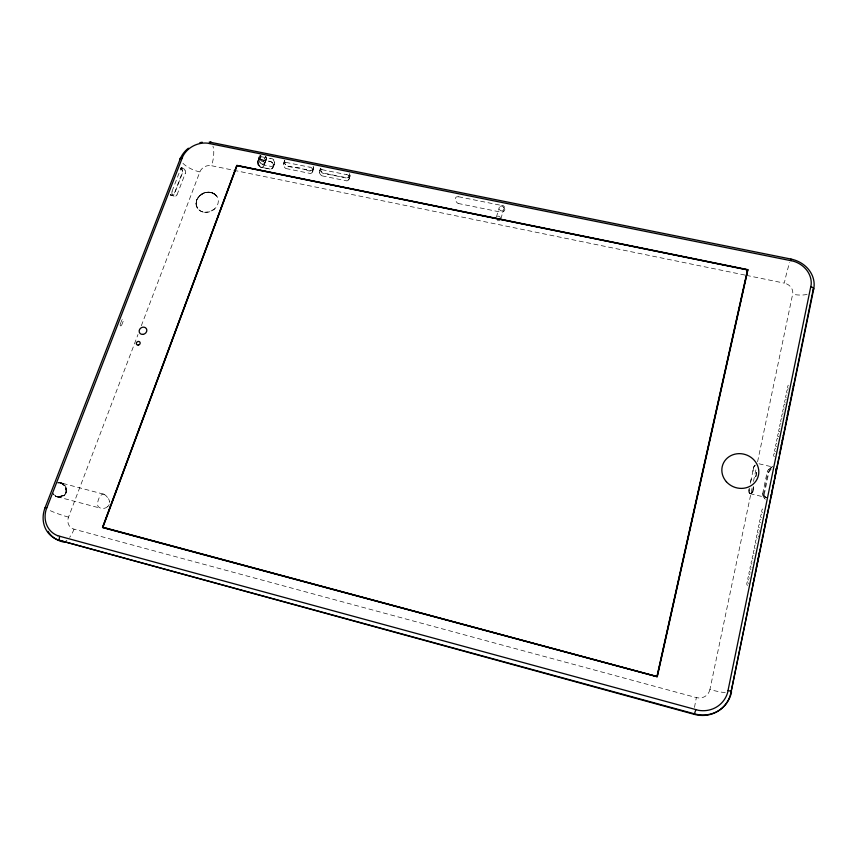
<?xml version="1.0" encoding="UTF-8"?>
<svg xmlns="http://www.w3.org/2000/svg" width="857" height="857" viewBox="0 0 857 857"><rect width="100%" height="100%" fill="white"/><g stroke="black" fill="none" stroke-linecap="round" stroke-linejoin="round"><path stroke-width="0.64" stroke-dasharray="4.29 3.21" d="M202.552 211.893C198.492 210.79 195.546 206.58 196.21 202.37M196.21 205.305L196.66 200.024L199.96 195.375M196.017 203.805L196.017 203.323M196.135 203.827L196.274 201.888M503.777 207.737A2.335 1.939 14.1 0 0 499.599 206.751L499.203 207.437A3.214 2.507 43.4 0 0 499.599 209.654C500.52 212.172 504.398 210.811 503.67 207.748M257.678 161.705L259.382 157.217A3.696 2.282 29.6 0 1 261.781 156.917M258.653 159.038L258.793 158.138M268.648 161.073L270.276 161.427A3.674 2.367 30.2 0 1 271.273 161.844C276.05 163.687 272.73 171.379 268.112 168.679M65.496 487.751L66.46 490.375L66.203 493.15L64.339 495.207L59.101 496.867L63.836 495.646L66.45 493.043M753.689 486.733L753.239 488.94L753.828 486.112M762.687 493.664L767.315 471.243M763.405 494.768L768.011 472.389M749.211 488.736L748.814 491.714A3.374 1.928 -68.9 0 0 748.964 492.561L749.532 493.321M750.368 483.241L751.728 476.706M752.103 487.976L709.917 689.564A19.69 2.678 14.5 0 0 725.279 692.692M753.474 481.43L756.206 468.34M757.577 461.794L792.639 294.24A10.391 9.159 10.6 0 0 784.294 283.164M755.788 476.728L757.159 470.172M748.868 490.386L749.254 488.511M750.636 481.966L753.56 468.029A3.439 2.068 -63.1 0 1 753.956 466.947M755.756 476.856L756.217 474.66M756.452 473.567L756.677 472.475M752.875 471.275L753.56 468.029M260.474 155.385C256.779 156.852 257.486 168.893 263.003 166.504M284.417 160.73L283.292 165.08A4.339 2.967 54.9 0 0 283.86 166.558M272.44 162.787A3.707 2.292 29.2 0 0 269.826 161.427L258.76 159.648L257.732 162.509L259.746 166.526A2.967 2.571 57.9 0 0 260.646 167.094L262.231 167.479M500.831 218.985L503.82 208.797M496.353 217.25L499.352 207.073M349.452 173.435L349.902 176.563L347.546 178.224L322.553 173.168L320.529 171.004L320.422 168.208L319.393 172.386M196.371 200.924L197.164 199.188M196.51 200.474L196.96 199.627M349.088 178.984L350.127 175.621L349.399 173.575L349.827 175.964L348.296 177.828L341.14 176.703M312.655 171.604L313.673 168.379L312.987 166.087M273.447 166.686L274.422 164.008M264.385 164.715L266.366 159.038L265.67 156.37M66.557 493.054C67.703 488.297 62.957 481.398 57.848 482.502M694.524 707.432A19.304 1.393 -77.5 0 1 696.377 697.609L74.023 529.176A10.402 9.181 -45.8 0 1 68.528 517.114L137.998 334.498M141.33 325.746L199.874 171.903A9.234 7.863 -24.7 0 1 211.411 165.722M177.003 194.882L185.358 173.157M258.311 161.009L258.525 160.538A3.578 2.453 43.6 0 1 258.846 160.163A3.385 2.517 30.4 0 1 263.774 160.955M120.891 322.532L120.216 324.278A1.136 0.707 -82 0 0 120.516 325.799A1.136 0.707 -82 0 0 121.501 325.232M121.116 321.953L121.79 320.207M172.086 191.175L180.506 169.375M121.608 325.306L123.408 320.668A1.136 0.825 -87 0 0 122.069 319.425M283.367 163.505L283.56 163.087A3.139 2.239 43.4 0 1 283.86 162.744A2.892 1.928 31 0 1 285.799 162.434M257.839 160.762L258.407 159.895M319.5 170.811L319.704 170.393A3.139 2.282 42.3 0 1 320.015 170.05A2.903 1.96 29.7 0 1 322.007 169.74M320.829 168.165L320.872 170.854L322.586 172.9L340.379 176.542M753.924 466.936L754.653 465.715M284.813 160.698C282.906 169.45 298.14 166.087 301.868 168.743M749.286 493.043L749.447 493.246A4.971 2.41 -83.8 0 0 750.207 493.707L751.953 492.625M284.642 160.43L284.385 163.505L286.849 165.969L311.209 170.607L313.201 169.215L312.773 166.054L313.148 166.547M197.913 197.871L198.213 197.442M260.967 155.31C257.432 161.395 268.841 163.601 265.563 156.456M769.479 469.818L770.829 468.575M503.809 211.304L504.045 211.058A4.756 4.081 2.9 0 0 504.848 209.654L504.227 206.805M198.76 196.553L201.845 194.014M771.118 469.079L768.847 472.153L764.23 494.553L764.38 495.892L765.89 497.446M214.796 208.754L209.804 211.743L204.405 212.29M200.517 195.032L199.649 195.771L205.626 192.471L211.4 192.536M768.504 469.497L769.618 468.693A5.785 2.303 -48.7 0 1 772.746 466.637M499.845 220.699L497.339 220.72M107.468 506.733C104.04 509.99 96.166 508.662 97.677 502.834A7.231 2.978 -72.9 0 1 100.28 495.892L102.315 494.221A6.76 4.199 80.8 0 1 103.172 494.093L104.383 494.371M272.89 166.001L273.04 165.904A4.81 4.156 40.8 0 0 273.597 165.401M263.977 163.837C261.396 165.658 258.257 160.923 259.5 157.87A3.578 2.464 43.7 0 1 259.832 157.484A3.385 2.517 30.5 0 1 264.738 158.277M202.991 193.478L201.449 194.346C206.783 190.222 216.542 191.989 218.085 199.188M57.848 483.037C73.82 482.448 64.768 506.187 53.541 494.275M202.456 193.736L204.073 193.018M57.73 482.855L58.297 482.63A6.706 4.371 78.2 0 1 59.208 482.534L60.461 482.802M203.516 193.232L204.619 192.825M206.28 192.397L205.723 192.504L206.837 192.311M181.802 167.993L183.987 168.915A4.264 2.785 69 0 1 184.823 169.89A4.092 2.796 69.4 0 1 185.112 170.522M58.769 496.749L63.622 495.1A5.185 4.917 -62.4 0 0 65.743 489.615L64.746 487.119M59.904 496.824L55.651 496.246L53.68 493.932M59.208 496.878L55.641 496.149L53.905 493.782M207.908 192.193L213.136 193.168M209.879 192.236L212.322 192.814M306.324 169.922C308.863 172 315.472 171.164 313.266 166.697M261.76 156.799L270.78 158.62M458.57 196.746L501.87 205.498M285.799 162.359L309.88 167.222M322.007 169.675L346.378 174.592M262.745 159.884L266.184 160.57M262.424 159.82L260.785 159.477M285.938 168.529L309.945 173.403M322.018 175.856L346.303 180.784M458.077 203.441L501.184 212.193A2.839 2.678 41 0 0 503.702 211.229M262.06 164.565L271.037 166.397A2.86 2.528 60.9 0 0 272.858 165.969M262.724 167.576L264.202 167.876M270.094 169.075L261.085 167.244A2.86 2.517 60.8 0 1 259.36 166.119L259.21 165.958M304.128 169.204L306.377 169.665M264.695 167.972L267.791 168.604M744.969 275.065L211.422 165.701A15.78 6.181 -80.7 0 0 212.954 146.129M746.286 275.343L784.305 283.131A17.29 1.125 -76.2 0 1 789.715 262.467M181.063 167.693L182.67 168.026M174.1 196.135L170.393 194.968M759.002 463.787L773.517 467.204M750.004 493.653L766.147 497.488L763.244 495.678M103.472 494.125L60.011 482.652L61.222 483.091M57.237 496.739L99.669 507.955M211.861 192.654L216.403 195.61M212.686 192.954L216.628 195.985M212.772 192.975L214.529 193.907M62.122 483.68L60.119 482.652L63.954 485.458L62.058 483.627L65.496 487.762L66.471 490.375M766.704 497.799L764.412 496.535L766.426 497.606L765.097 497.167L764.176 495.614L764.733 496.653M56.091 496.385L54.816 495.55M170.264 194.914L172.536 195.664L174.282 194.303L182.734 172.289L182.477 170.05L181.041 168.015M180.613 168.218L182.166 170.189L182.466 172.225L174.549 192.836L173.05 195.214L170.35 194.775M764.669 498.517L763.941 497.574A4.542 3.674 -52.4 0 1 763.084 494.81M272.462 162.701L273.629 164.951M273.479 160.066L274.604 162.262M264.492 158.427L265.456 160.141M263.517 161.105L264.481 162.819M312.012 168.433L312.837 170.779A4.285 3.664 24.1 0 1 312.43 172.118A4.114 3.524 28.3 0 1 312.087 172.578M348.51 175.803L349.292 178.149A4.296 3.707 21 0 1 348.853 179.509M197.742 208.53L196.328 205.326M108.56 498.678L109.535 501.195M53.327 493.343L53.755 494.789M501.881 205.273A3.278 2.582 16 0 1 504.441 206.708M458.57 196.842A3.267 2.217 22.4 0 0 456.224 197.121A3.439 2.614 35.3 0 0 455.795 197.453L455.238 199.606A4.746 3.524 50.1 0 0 455.774 201.245M458.099 203.302A2.828 2.325 45.1 0 1 456.192 201.491M348.381 179.874A2.539 2.271 54.1 0 1 346.624 180.891M348.831 179.499A4.114 3.567 25.4 0 1 348.499 179.959M346.367 174.421A2.903 2.271 27.9 0 1 348.681 175.717M319.929 173.875A4.349 3.042 54.2 0 1 319.457 172.396M321.739 175.621A2.539 1.971 51.2 0 1 320.325 174.1M311.98 172.493A2.539 2.239 55.3 0 1 310.266 173.5M309.87 167.051A2.892 2.239 29.9 0 1 312.194 168.336M285.67 168.293A2.528 1.928 52.1 0 1 284.256 166.783M265.231 160.152A4.692 4.017 45.9 0 1 264.095 163.976M274.497 162.262A5.346 4.596 31.2 0 1 273.683 165.465M270.737 158.341A3.696 2.753 29.3 0 1 273.79 159.895M258.825 159.113A5.378 3.31 58.6 0 0 259.971 162.669A4.596 3.46 55.1 0 0 260.56 163.516A2.86 2.367 55.7 0 0 262.071 164.501M60.483 482.32A8.838 6.449 73.3 0 1 65.368 486.626M185.069 170.554A2.796 2.314 64.1 0 1 185.455 173.21M180.356 169.236A3.085 2.014 80.6 0 1 181.802 167.961M172.171 191.25A3.074 1.885 -88.8 0 0 171.968 193.639A3.203 2.389 -89 0 0 172.086 194.26L173.575 195.942A4.199 3.482 -81.1 0 0 174.924 196.221L175.203 196.21A2.764 2.282 85 0 0 176.917 194.818M264.256 162.83A4.692 4.006 45.7 0 1 263.131 166.644M265.67 156.295A3.782 3.224 53.7 0 1 265.349 161.159A3.782 3.224 53.7 0 1 260.592 160.248A3.782 3.224 53.7 0 1 260.56 155.321M751.771 492.968A4.681 2.228 -84.9 0 1 749.543 493.278M753.549 488.769A4.092 1.682 -78.9 0 1 751.771 493.525M754.803 466.015A4.831 1.789 -57.7 0 1 755.242 465.458M709.875 689.564A11.687 11.012 45.4 0 1 696.387 697.577M807.09 294.39A17.772 7.606 9.1 0 1 792.639 294.24M74.023 529.176A17.451 7.488 -71.9 0 1 69.653 537.339M66.921 540.231A17.451 7.488 -71.9 0 1 66.01 540.896M199.874 171.903A16.058 6.342 22.7 0 1 182.273 162.562M68.506 517.114A17.622 2.185 18.4 0 1 48.153 509.626M753.357 468.051A3.707 2.335 -62.6 0 1 755.135 465.03M752.992 489.122A4.092 0.803 -74.7 0 1 752.242 491.704M752.253 491.95A4.092 1.553 -77.6 0 1 751.943 492.561M749.5 492.7A3.717 1.96 -75.4 0 1 749.232 490.311M104.372 494.532A8.902 5.217 69.2 0 1 108.325 498.881M109.385 501.238A5.163 4.799 88.4 0 1 109.546 502.513M109.128 504.634A5.163 4.799 88.4 0 1 107.5 506.766M762.676 512.368A1.789 0.975 -77.7 0 1 761.723 511.115A1.789 0.975 -77.7 0 1 762.655 508.994A1.789 0.975 -77.7 0 1 763.748 509.926M761.627 517.489A1.789 0.975 -77.9 0 1 760.673 516.16A1.789 0.975 -77.9 0 1 761.691 514.061A1.789 0.975 -77.9 0 1 762.709 515.239M760.577 522.609A1.789 0.975 -78.1 0 1 759.623 521.195A1.789 0.975 -78.1 0 1 760.727 519.138A1.789 0.975 -78.1 0 1 761.659 520.595M759.516 527.751A1.789 0.975 -78.3 0 1 758.574 526.252A1.789 0.975 -78.3 0 1 759.763 524.259A1.789 0.975 -78.3 0 1 760.577 525.984M758.456 532.915A1.8 0.975 -78.4 0 1 757.513 531.769A1.8 0.975 -78.4 0 1 758.263 529.626A1.8 0.975 -78.4 0 1 759.452 530.065M759.548 530.676A1.8 0.975 -78.4 0 1 759.484 531.361M757.395 538.078A1.8 0.975 -78.6 0 1 756.613 535.743A1.8 0.975 -78.6 0 1 758.381 535.186M758.488 535.914A1.8 0.975 -78.6 0 1 758.37 536.761M755.263 548.459A1.81 0.975 -79 0 1 754.481 546.123A1.81 0.975 -79 0 1 756.238 545.513M756.335 543.263A1.8 0.975 -78.8 0 1 755.553 540.906A1.8 0.975 -78.8 0 1 757.32 540.36M754.192 553.676A1.8 0.975 -79.2 0 1 753.432 551.319A1.8 0.975 -79.2 0 1 755.178 550.708M753.121 558.893A1.81 0.975 -79.3 0 1 752.36 556.525A1.81 0.975 -79.3 0 1 754.106 555.925M752.05 564.131A1.81 0.986 -79.5 0 1 751.268 561.753A1.81 0.986 -79.5 0 1 753.014 561.174M753.142 562.053A1.81 0.986 -79.5 0 1 753.11 562.428M750.968 569.38A1.821 0.986 -79.7 0 1 750.196 566.97A1.821 0.986 -79.7 0 1 751.953 566.466M752.06 567.27A1.821 0.986 -79.7 0 1 752.018 567.773M749.886 574.651A1.821 0.986 -79.9 0 1 749.114 572.219A1.821 0.986 -79.9 0 1 750.882 571.737M750.989 572.455A1.821 0.986 -79.9 0 1 750.903 573.172M748.804 579.932A1.821 0.986 -80.1 0 1 747.861 578.668A1.821 0.986 -80.1 0 1 748.643 576.525A1.821 0.986 -80.1 0 1 749.821 577.115M749.896 577.661A1.821 0.986 -80.1 0 1 749.811 578.507M747.711 585.224A1.821 0.986 -80.2 0 1 746.79 583.938A1.821 0.986 -80.2 0 1 747.572 581.807A1.821 0.986 -80.2 0 1 748.75 582.396M748.825 582.878A1.821 0.986 -80.2 0 1 748.718 583.896M497.371 216.264A2.346 1.843 34.3 0 1 500.434 217.56M774.503 456.449A1.757 0.953 -75.8 0 1 773.667 455.26A1.757 0.953 -75.8 0 1 774.492 453.235M775.628 451.457A1.757 0.953 -75.6 0 1 774.664 450.407A1.757 0.953 -75.6 0 1 775.499 448.265M776.646 446.508A1.757 0.953 -75.4 0 1 775.681 445.361A1.757 0.953 -75.4 0 1 776.656 443.24M776.86 441.269A1.757 0.953 -75.3 0 1 776.828 439.545A1.757 0.953 -75.3 0 1 777.792 438.248M778.777 436.599A1.757 0.943 -75.1 0 1 777.695 435.517A1.757 0.943 -75.1 0 1 778.799 433.342M779.902 431.607A1.746 0.943 -74.9 0 1 779.345 431.799M779.077 431.671A1.746 0.943 -74.9 0 1 778.82 429.882A1.746 0.943 -74.9 0 1 779.934 428.404M779.956 426.636A1.746 0.943 -74.7 0 1 779.87 424.836A1.746 0.943 -74.7 0 1 780.931 423.519M781.006 421.848A1.746 0.943 -74.6 0 1 780.866 419.941A1.746 0.943 -74.6 0 1 782.055 418.623M782.013 416.984A1.746 0.943 -74.4 0 1 781.895 414.992A1.746 0.943 -74.4 0 1 783.159 413.76M783.084 412.196A1.746 0.943 -74.3 0 1 782.859 410.214A1.746 0.943 -74.3 0 1 784.155 408.907M784.155 407.396A1.746 0.943 -74.1 0 1 783.855 405.382A1.746 0.943 -74.1 0 1 785.237 404.097M785.655 399.362A1.735 0.932 -73.9 0 1 786.308 399.298M785.237 402.597A1.735 0.932 -73.9 0 1 785.151 399.908M786.33 397.798A1.735 0.932 -73.8 0 1 785.687 396.737A1.735 0.932 -73.8 0 1 786.255 394.927M787.315 392.988A1.735 0.932 -73.6 0 1 786.833 390.91A1.735 0.932 -73.6 0 1 788.408 389.774M788.408 388.189A1.735 0.932 -73.4 0 1 787.658 387.128A1.735 0.932 -73.4 0 1 788.344 385.189M767.411 471.254A2.978 2.282 -44.1 0 1 768.622 469.679M763.287 495.646A3.096 2.721 -39.6 0 1 762.494 493.675M768.268 472.4A4.403 2.946 -53.7 0 1 769.704 470.118M765.387 499.203A9.159 5.538 -89.4 0 1 764.648 498.592M770.818 468.19A8.291 2.635 -53.8 0 1 772.789 466.422M259.146 166.012A4.821 3.803 54.9 0 1 258.643 165.294M258.332 165.455A5.378 3.931 55.2 0 1 257.411 161.577M258.353 159.863A3.717 2.517 40.9 0 1 260.732 159.177M273.683 164.94A5.313 4.542 12.4 0 1 272.43 168.154A4.585 3.942 34.5 0 1 271.733 168.743A2.871 2.496 47.6 0 1 270.105 169.011M205.584 212.397A11.409 9.791 -25.6 0 0 217.549 197.474A11.409 9.791 -25.6 0 0 198.481 196.992A11.409 9.791 -25.6 0 0 205.584 212.397"/><path stroke-width="1.29" d="M757.695 560.96L757.149 563.37M780.802 447.804L780.277 450M753.346 582.417L752.875 584.431M776.603 468.329L776.281 470.172M793.753 384.375L793.164 386.614M761.927 540.371L761.423 542.385M787.808 413.545L787.219 415.731M764.016 530.151L764.016 529.123M767.186 514.65L766.608 516.717M755.456 572.144L755.499 571.03M759.752 551.094L759.763 549.948M57.655 535.7L698.509 710.324A28.024 26.385 44.9 0 0 727.507 693.045L811.172 284.695A24.864 21.864 10.3 0 0 793.271 261.16L207.415 143.151A22.068 18.715 -24.6 0 0 182.884 156.285L46.032 509.947A24.917 21.918 -45.6 0 0 57.665 535.689M783.737 433.535L783.748 432.453M789.726 404.204L789.8 403.111M781.691 443.562L781.134 445.404M771.664 492.775L772.243 489.936M772.821 487.097L773.207 485.212M773.4 484.269L773.978 481.441M774.557 478.613L774.942 476.738M775.135 475.796L775.703 472.978M779.034 456.92L730.967 692.477A19.69 2.678 14.5 0 1 730.678 692.649M779.57 454.296L812.672 292.023M758.616 556.654L758.006 558.539M790.915 260.582L790.979 259.071A28.324 24.907 10.3 0 1 813.711 288.991L730.967 692.477A31.805 29.941 45 0 1 694.245 714.342L59.84 540.467A28.377 24.982 -45.6 0 1 45.067 507.74L46.792 507.708M695.852 709.725L694.245 714.342A19.304 1.393 -77.5 0 1 693.849 713.699M656.998 676.409L747.497 269.912L237.025 165.712L102.926 527.259L657.094 676.58M657.308 676.602L747.904 269.826M754.235 578.111L753.796 579.493M762.805 536.086L762.28 537.628M764.883 525.877L765.13 524.002M790.582 399.93L790.593 398.334M784.594 429.261L784.562 427.664M768.054 510.365L767.454 511.929M782.548 439.277L782.045 440.637M760.609 546.82L760.598 544.848M756.313 567.859L756.602 565.781M779.442 454.446L779.463 452.464M791.45 395.538L791.718 393.406M759.463 552.315L758.874 553.493M788.451 410.192L788.001 411.231M785.43 424.965L785.815 422.64M747.69 269.869L236.757 165.508L102.519 527.344L657.105 676.548L747.754 269.634L236.971 165.39L102.626 527.558L657.062 676.751M765.74 521.41L766.201 518.892M783.373 434.981L783.159 435.506M792.286 391.167L792.779 388.628M786.276 420.498L786.844 417.83M45.067 507.74L180.12 159.134A25.142 21.339 -24.6 0 1 188.379 148.207M789.265 405.843L788.847 406.486M209.183 142.123A25.142 21.339 -24.6 0 1 211.283 142.444L790.979 259.071M771.493 494.103A4.103 1.5 -76.5 0 1 771.246 495.1M775.928 468.725A4.081 0.857 -74.5 0 1 775.767 470.172M813.272 288.498A28.238 24.842 10.4 0 1 812.939 290.716L813.711 288.991A3.589 1.532 8.8 0 0 810.851 286.827M48.035 531.319A28.281 24.917 -45.6 0 0 61.425 541.41A17.451 7.488 -71.9 0 0 64.275 541.71M728.171 690.496A3.974 0.536 14.4 0 1 731.535 691.963A31.913 30.049 44.9 0 1 694.684 713.902L59.84 540.467A3.524 1.51 -71.5 0 1 59.765 536.386M209.429 143.462A3.16 1.232 -80.9 0 1 211.283 142.444M180.12 159.134A3.224 1.264 22.9 0 1 182.08 158.106M199.82 142.701A25.142 21.339 -24.6 0 1 202.252 142.241M771.739 494.189A5.496 1.286 -76.7 0 1 771.032 496.664M726.34 481.688A18.65 17.204 20 0 0 757.792 477.563A18.65 17.204 20 0 0 736.849 453.803A18.65 17.204 20 0 0 726.34 481.688M142.894 334.401A3.996 3.492 -33.3 0 0 146.365 328.638A3.996 3.492 -33.3 0 0 139.702 329.27A3.996 3.492 -33.3 0 0 142.894 334.401M138.202 345.082A2.003 1.757 -34.1 0 0 139.937 342.189A2.003 1.757 -34.1 0 0 136.606 342.5A2.003 1.757 -34.1 0 0 138.202 345.082"/></g></svg>
